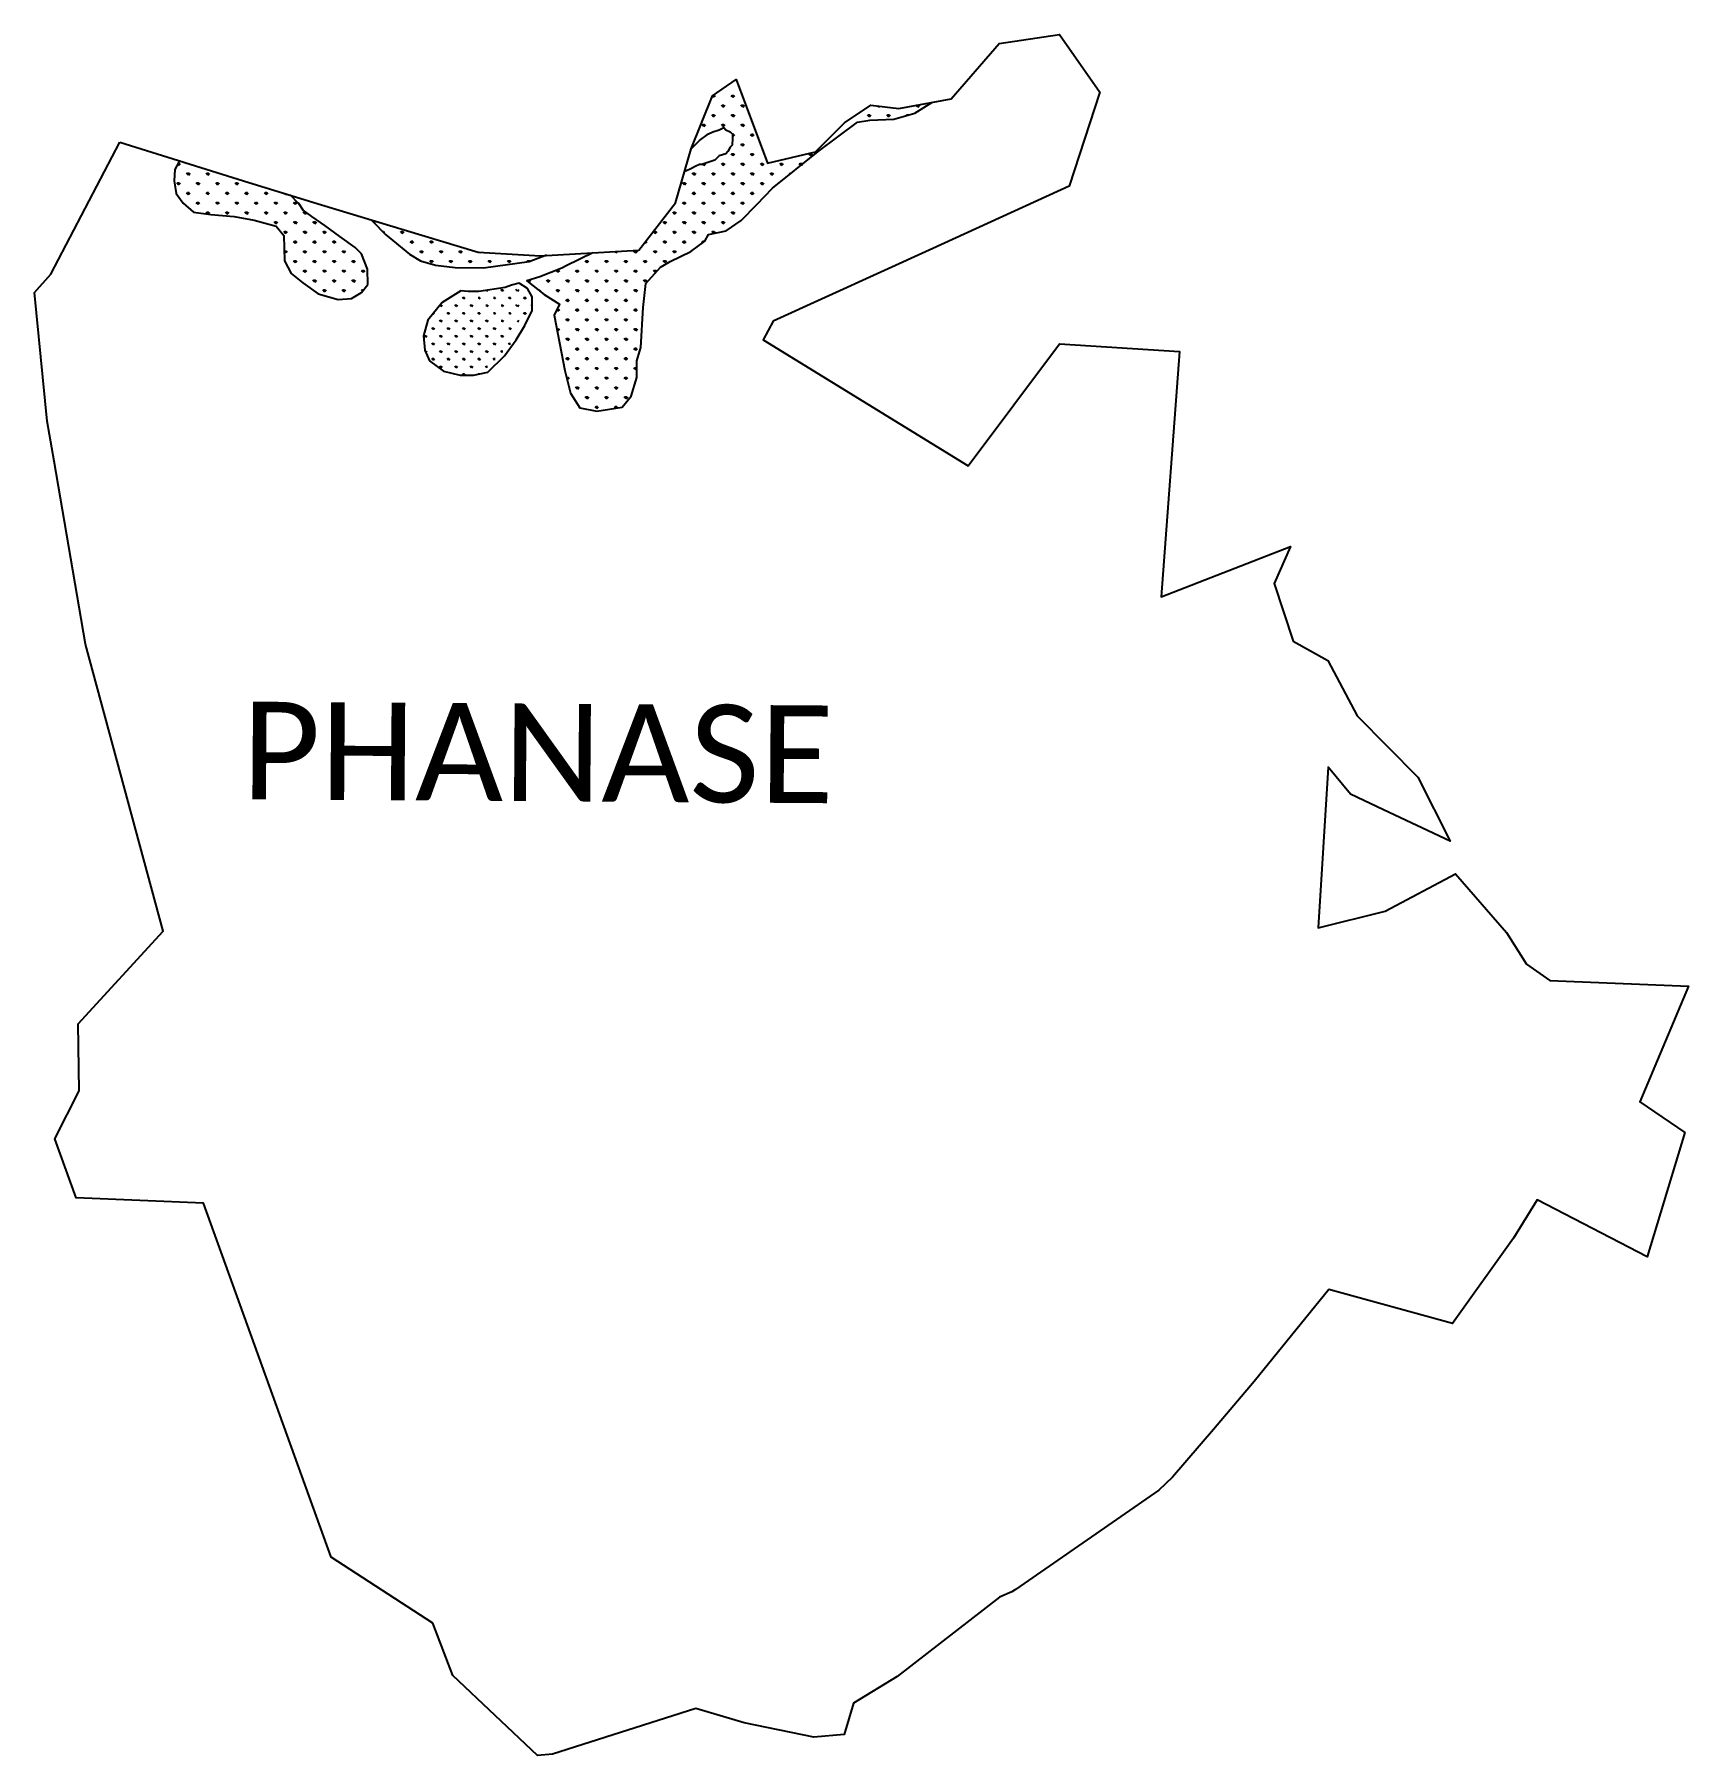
# Model space of a CAD drawing. Header units: metres. Extents: x 324603 to 327658, y 1815493 to 1818672.
import ezdxf

# ---------------------------------------------------------------- set-up
doc = ezdxf.new("R2010")
doc.units = ezdxf.units.M
doc.layers.add('MANGROOVES', color=112, linetype='Continuous')
doc.layers.add('VILLAGE NAME', color=250, linetype='Continuous')

msp = doc.modelspace()

# ---------------------------------------------------------------- linework, layer by layer
at = {"color": 3}
msp.add_lwpolyline([(324761.1, 1818472.8), (324999.2, 1818398.2), (325133.7, 1818357), (325286.2, 1818311.1), (325422.9, 1818269.9), (325538.3, 1818262.7), (325719.3, 1818273.7), (325787.5, 1818360.6), (325816.3, 1818460.4), (325855.6, 1818558.3), (325899.4, 1818588.5), (325957.3, 1818434.2), (326045.6, 1818455.3), (326099.3, 1818508.8), (326147.9, 1818541.2), (326199.8, 1818535.3), (326296.2, 1818552.9), (326384.9, 1818655.1), (326496.2, 1818671.8), (326570.7, 1818565.5), (326514.1, 1818391.4), (326262.3, 1818276.7), (325967.6, 1818142.5), (325949, 1818107.8), (326327.6, 1817875.2), (326496.6, 1818100.5), (326717.8, 1818086.4), (326684.3, 1817633.5), (326923.2, 1817726.4), (326893.1, 1817657.9), (326928.2, 1817551.4), (326991.9, 1817515.6), (327045.9, 1817413.2), (327158.4, 1817300.3), (327217.7, 1817181.8), (327094.5, 1817239.9), (327033.9, 1817268.6), (326992.5, 1817318.4), (326974.2, 1817022.1), (327098.1, 1817052.7), (327227.5, 1817122), (327322.1, 1817013.2), (327358.8, 1816955.1), (327402, 1816924.8), (327658.2, 1816914.1), (327568.2, 1816700.7), (327651.2, 1816643.8), (327581.6, 1816414.5), (327378.4, 1816520), (327334.8, 1816449.1), (327222.3, 1816291.6), (326993.6, 1816354.1), (326856.1, 1816184.2), (326780.7, 1816095.9), (326705.2, 1816007.6), (326679.6, 1815983.8), (326414.9, 1815800.4), (326408.7, 1815796.1), (326385.9, 1815786.2), (326196.6, 1815639.2), (326116.3, 1815590.2), (326098.5, 1815532.3), (326042.9, 1815527.5), (325914.1, 1815554.2), (325824.7, 1815580.4), (325560, 1815496.1), (325532.2, 1815493.4), (325376.2, 1815641.6), (325339.2, 1815738), (325151.2, 1815860.1), (324915.6, 1816513.8), (324680.7, 1816523.5), (324641.2, 1816632.2), (324686.1, 1816721), (324684.3, 1816845), (324841.4, 1817015.8), (324697.7, 1817546), (324639.7, 1817883.8), (324627, 1817957.4), (324603.4, 1818195), (324634, 1818228.9), (324761.1, 1818472.8)], dxfattribs=at)
at = {"layer": 'MANGROOVES', "linetype": 'Continuous'}
for p, q in [((325857.6, 1818555.7), (325855.4, 1818557.9)), ((325857.6, 1818555.7), (325857.6, 1818559.7)), ((325857.6, 1818555.7), (325860.9, 1818559.1)), ((325875.5, 1818537.8), (325872.2, 1818541.2)), ((325875.5, 1818537.8), (325875.5, 1818542.5)), ((325875.5, 1818537.8), (325878.9, 1818541.2)), ((325893.5, 1818555.7), (325890.1, 1818559.1)), ((325893.5, 1818555.7), (325893.5, 1818560.5)), ((325893.5, 1818555.7), (325896.9, 1818559.1)), ((325911.5, 1818537.8), (325908.1, 1818541.2)), ((325911.5, 1818537.8), (325911.5, 1818542.5)), ((325911.5, 1818537.8), (325914.8, 1818541.2)), ((326234.7, 1818537.8), (326231.4, 1818541.1)), ((326234.7, 1818537.8), (326234.7, 1818541.7)), ((326234.7, 1818537.8), (326238.1, 1818541.2)), ((325857.6, 1818519.8), (325854.2, 1818523.2)), ((325857.6, 1818519.8), (325857.6, 1818524.6)), ((325857.6, 1818519.8), (325860.9, 1818523.2)), ((325893.5, 1818519.8), (325890.1, 1818523.2)), ((325893.5, 1818519.8), (325893.5, 1818524.6)), ((325893.5, 1818519.8), (325896.9, 1818523.2)), ((326144.9, 1818519.8), (326141.6, 1818523.2)), ((326144.9, 1818519.8), (326144.9, 1818524.6)), ((326144.9, 1818519.8), (326148.3, 1818523.2)), ((326162.9, 1818537.8), (326160.9, 1818539.8)), ((326162.9, 1818537.8), (326162.9, 1818539.5)), ((326162.9, 1818537.8), (326164.5, 1818539.4)), ((326180.9, 1818519.8), (326177.5, 1818523.2)), ((326180.9, 1818519.8), (326180.9, 1818524.6)), ((326180.9, 1818519.8), (326184.2, 1818523.2)), ((326214.4, 1818522.2), (326213.4, 1818523.2)), ((326216.8, 1818522.8), (326216.8, 1818524.6)), ((325839.6, 1818501.9), (325836.2, 1818505.2)), ((325839.6, 1818501.9), (325839.6, 1818506.6)), ((325839.6, 1818501.9), (325843, 1818505.2)), ((325875.5, 1818501.9), (325872.2, 1818505.2)), ((325875.5, 1818501.9), (325875.5, 1818506.6)), ((325875.5, 1818501.9), (325878.9, 1818505.2)), ((325893.5, 1818483.9), (325892.3, 1818485.1)), ((325893.5, 1818483.9), (325893.5, 1818488.7)), ((325893.5, 1818483.9), (325896.9, 1818487.3)), ((325911.5, 1818501.9), (325908.1, 1818505.2)), ((325911.5, 1818501.9), (325911.5, 1818506.6)), ((325911.5, 1818501.9), (325914.8, 1818505.2)), ((325929.4, 1818483.9), (325926, 1818487.3)), ((325929.4, 1818483.9), (325929.4, 1818488.7)), ((325929.4, 1818483.9), (325932.8, 1818487.3)), ((325893.5, 1818448), (325890.1, 1818451.4)), ((325893.5, 1818448), (325893.5, 1818452.7)), ((325893.5, 1818448), (325896.9, 1818451.4)), ((325911.5, 1818465.9), (325908.1, 1818469.3)), ((325911.5, 1818465.9), (325911.5, 1818470.7)), ((325911.5, 1818465.9), (325914.8, 1818469.3)), ((325929.4, 1818448), (325926, 1818451.4)), ((325929.4, 1818448), (325929.4, 1818452.7)), ((325929.4, 1818448), (325932.8, 1818451.4)), ((325944.2, 1818469.1), (325944, 1818469.3)), ((326037.2, 1818448), (326033.8, 1818451.4)), ((326037.2, 1818448), (326037.2, 1818452.7)), ((326037.2, 1818448), (326040.5, 1818451.4)), ((324869.7, 1818430), (324867.9, 1818431.9)), ((324869.7, 1818430), (324869.7, 1818434.8)), ((324869.7, 1818430), (324873.1, 1818433.4)), ((324887.7, 1818412.1), (324884.3, 1818415.4)), ((324887.7, 1818412.1), (324887.7, 1818416.8)), ((324887.7, 1818412.1), (324891.1, 1818415.4)), ((324923.6, 1818412.1), (324920.3, 1818415.4)), ((324923.6, 1818412.1), (324923.6, 1818416.8)), ((324923.6, 1818412.1), (324927, 1818415.4)), ((325821.7, 1818412.1), (325818.3, 1818415.4)), ((325821.7, 1818412.1), (325821.7, 1818416.8)), ((325821.7, 1818412.1), (325825, 1818415.4)), ((325839.6, 1818430), (325837.3, 1818432.3)), ((325839.6, 1818430), (325843, 1818433.4)), ((325839.6, 1818430), (325839.6, 1818433.1)), ((325857.6, 1818412.1), (325854.2, 1818415.4)), ((325857.6, 1818412.1), (325857.6, 1818416.8)), ((325857.6, 1818412.1), (325860.9, 1818415.4)), ((325875.5, 1818430), (325872.2, 1818433.4)), ((325875.5, 1818430), (325875.5, 1818434.8)), ((325875.5, 1818430), (325878.9, 1818433.4)), ((325893.5, 1818412.1), (325890.1, 1818415.4)), ((325893.5, 1818412.1), (325893.5, 1818416.8)), ((325893.5, 1818412.1), (325896.9, 1818415.4)), ((325911.5, 1818430), (325908.1, 1818433.4)), ((325911.5, 1818430), (325911.5, 1818434.8)), ((325911.5, 1818430), (325914.8, 1818433.4)), ((325929.4, 1818412.1), (325926, 1818415.4)), ((325929.4, 1818412.1), (325929.4, 1818416.8)), ((325929.4, 1818412.1), (325932.8, 1818415.4)), ((325947.4, 1818430), (325944, 1818433.4)), ((325947.4, 1818430), (325947.4, 1818434.8)), ((325947.4, 1818430), (325950.7, 1818433.4)), ((325965.3, 1818412.1), (325962, 1818415.4)), ((325965.3, 1818412.1), (325965.3, 1818416.8)), ((325965.3, 1818412.1), (325968.7, 1818415.4)), ((325983.3, 1818430), (325979.9, 1818433.4)), ((325983.3, 1818430), (325983.3, 1818434.8)), ((325983.3, 1818430), (325986.7, 1818433.4)), ((325999.2, 1818414.1), (325997.9, 1818415.4)), ((326001.3, 1818415.8), (326001.3, 1818416.8)), ((326019.2, 1818430.1), (326015.9, 1818433.4)), ((326019.2, 1818430.1), (326019.2, 1818434.8)), ((326019.8, 1818430.6), (326022.6, 1818433.4)), ((324869.7, 1818394.1), (324866.4, 1818397.5)), ((324869.7, 1818394.1), (324869.7, 1818398.9)), ((324869.7, 1818394.1), (324873.1, 1818397.5)), ((324905.7, 1818394.1), (324902.3, 1818397.5)), ((324905.7, 1818394.1), (324905.7, 1818398.9)), ((324905.7, 1818394.1), (324909, 1818397.5)), ((324941.6, 1818394.1), (324938.2, 1818397.5)), ((324941.6, 1818394.1), (324941.6, 1818398.9)), ((324941.6, 1818394.1), (324945, 1818397.5)), ((324977.5, 1818394.1), (324974.1, 1818397.5)), ((324977.5, 1818394.1), (324977.5, 1818398.9)), ((324977.5, 1818394.1), (324980.9, 1818397.5)), ((325803.7, 1818394.1), (325800.3, 1818397.5)), ((325803.7, 1818394.1), (325803.7, 1818398.9)), ((325803.7, 1818394.1), (325807.1, 1818397.5)), ((325839.6, 1818394.1), (325836.2, 1818397.5)), ((325839.6, 1818394.1), (325839.6, 1818398.9)), ((325839.6, 1818394.1), (325843, 1818397.5)), ((325875.5, 1818394.1), (325872.2, 1818397.5)), ((325875.5, 1818394.1), (325875.5, 1818398.9)), ((325875.5, 1818394.1), (325878.9, 1818397.5)), ((325911.5, 1818394.1), (325908.1, 1818397.5)), ((325911.5, 1818394.1), (325911.5, 1818398.9)), ((325911.5, 1818394.1), (325914.8, 1818397.5)), ((325947.4, 1818394.1), (325944, 1818397.5)), ((325947.4, 1818394.1), (325947.4, 1818398.9)), ((325947.4, 1818394.1), (325950.7, 1818397.5)), ((324887.7, 1818376.1), (324884.3, 1818379.5)), ((324887.7, 1818376.1), (324887.7, 1818380.9)), ((324887.7, 1818376.1), (324891.1, 1818379.5)), ((324905.7, 1818358.2), (324902.3, 1818361.5)), ((324905.7, 1818358.2), (324905.7, 1818362.9)), ((324905.7, 1818358.2), (324909, 1818361.5)), ((324923.6, 1818376.1), (324920.3, 1818379.5)), ((324923.6, 1818376.1), (324923.6, 1818380.9)), ((324923.6, 1818376.1), (324927, 1818379.5)), ((324941.6, 1818358.2), (324938.2, 1818361.5)), ((324941.6, 1818358.2), (324941.6, 1818362.9)), ((324941.6, 1818358.2), (324945, 1818361.5)), ((324959.5, 1818376.1), (324956.2, 1818379.5)), ((324959.5, 1818376.1), (324959.5, 1818380.9)), ((324959.5, 1818376.1), (324962.9, 1818379.5)), ((324977.5, 1818358.2), (324974.1, 1818361.5)), ((324977.5, 1818358.2), (324977.5, 1818362.9)), ((324977.5, 1818358.2), (324980.9, 1818361.5)), ((324995.5, 1818376.1), (324992.1, 1818379.5)), ((324995.5, 1818376.1), (324995.5, 1818380.9)), ((324995.5, 1818376.1), (324998.8, 1818379.5)), ((325013.4, 1818358.2), (325010.1, 1818361.5)), ((325013.4, 1818358.2), (325013.4, 1818362.9)), ((325013.4, 1818358.2), (325016.8, 1818361.5)), ((325031.4, 1818376.1), (325028, 1818379.5)), ((325031.4, 1818376.1), (325031.4, 1818380.9)), ((325031.4, 1818376.1), (325034.8, 1818379.5)), ((325049.4, 1818358.2), (325046, 1818361.5)), ((325049.4, 1818358.2), (325049.4, 1818362.9)), ((325049.4, 1818358.2), (325052.7, 1818361.5)), ((325067.3, 1818376.1), (325065.6, 1818377.9)), ((325067.3, 1818376.1), (325067.3, 1818377.3)), ((325067.3, 1818376.1), (325068.2, 1818377.1)), ((325085.3, 1818358.2), (325081.9, 1818361.5)), ((325085.3, 1818358.2), (325085.3, 1818362.9)), ((325085.3, 1818358.2), (325088.6, 1818361.5)), ((325803.7, 1818358.2), (325800.3, 1818361.5)), ((325803.7, 1818358.2), (325803.7, 1818362.9)), ((325803.7, 1818358.2), (325807.1, 1818361.5)), ((325821.7, 1818376.1), (325818.3, 1818379.5)), ((325821.7, 1818376.1), (325821.7, 1818380.9)), ((325821.7, 1818376.1), (325825, 1818379.5)), ((325839.6, 1818358.2), (325836.2, 1818361.5)), ((325839.6, 1818358.2), (325839.6, 1818362.9)), ((325839.6, 1818358.2), (325843, 1818361.5)), ((325857.6, 1818376.1), (325854.2, 1818379.5)), ((325857.6, 1818376.1), (325857.6, 1818380.9)), ((325857.6, 1818376.1), (325860.9, 1818379.5)), ((325875.5, 1818358.2), (325872.2, 1818361.5)), ((325875.5, 1818358.2), (325875.5, 1818362.9)), ((325875.5, 1818358.2), (325878.9, 1818361.5)), ((325893.5, 1818376.1), (325890.1, 1818379.5)), ((325893.5, 1818376.1), (325893.5, 1818380.9)), ((325893.5, 1818376.1), (325896.9, 1818379.5)), ((325911.5, 1818358.2), (325908.1, 1818361.5)), ((325911.5, 1818358.2), (325911.5, 1818362.9)), ((325911.5, 1818358.2), (325914.8, 1818361.5)), ((325929.4, 1818376.1), (325926, 1818379.5)), ((325929.4, 1818376.1), (325929.4, 1818380.9)), ((325929.4, 1818376.1), (325932.8, 1818379.5)), ((324923.6, 1818340.2), (324920.3, 1818343.6)), ((324923.6, 1818340.2), (324923.6, 1818345)), ((324923.6, 1818340.2), (324927, 1818343.6)), ((324959.5, 1818340.2), (324956.2, 1818343.6)), ((324959.5, 1818340.2), (324959.5, 1818345)), ((324959.5, 1818340.2), (324962.9, 1818343.6)), ((324995.5, 1818340.2), (324992.1, 1818343.6)), ((324995.5, 1818340.2), (324995.5, 1818345)), ((324995.5, 1818340.2), (324998.8, 1818343.6)), ((325031.4, 1818340.2), (325028, 1818343.6)), ((325031.4, 1818340.2), (325031.4, 1818345)), ((325031.4, 1818340.2), (325034.8, 1818343.6)), ((325049.4, 1818322.3), (325046, 1818325.6)), ((325049.4, 1818322.3), (325049.4, 1818327)), ((325049.4, 1818322.3), (325052.7, 1818325.6)), ((325067.3, 1818340.2), (325063.9, 1818343.6)), ((325067.3, 1818340.2), (325067.3, 1818345)), ((325067.3, 1818340.2), (325070.7, 1818343.6)), ((325085.3, 1818322.3), (325081.9, 1818325.6)), ((325085.3, 1818322.3), (325085.3, 1818327)), ((325085.3, 1818322.3), (325088.6, 1818325.6)), ((325103.2, 1818340.2), (325099.9, 1818343.6)), ((325103.2, 1818340.2), (325103.2, 1818344.7)), ((325103.2, 1818340.2), (325105.8, 1818342.7)), ((325121.2, 1818322.3), (325117.8, 1818325.6)), ((325121.2, 1818322.3), (325121.2, 1818327)), ((325121.2, 1818322.3), (325124.6, 1818325.6)), ((325229, 1818325.7), (325229, 1818327)), ((325230.7, 1818324), (325232.3, 1818325.6)), ((325767.8, 1818322.3), (325764.4, 1818325.6)), ((325767.8, 1818322.3), (325767.8, 1818327)), ((325767.8, 1818322.3), (325771.1, 1818325.6)), ((325785.7, 1818340.2), (325782.4, 1818343.6)), ((325785.7, 1818340.2), (325785.7, 1818345)), ((325785.7, 1818340.2), (325789.1, 1818343.6)), ((325803.7, 1818322.3), (325800.3, 1818325.6)), ((325803.7, 1818322.3), (325803.7, 1818327)), ((325803.7, 1818322.3), (325807.1, 1818325.6)), ((325821.7, 1818340.2), (325818.3, 1818343.6)), ((325821.7, 1818340.2), (325821.7, 1818345)), ((325821.7, 1818340.2), (325825, 1818343.6)), ((325839.6, 1818322.3), (325836.2, 1818325.6)), ((325839.6, 1818322.3), (325839.6, 1818327)), ((325839.6, 1818322.3), (325843, 1818325.6)), ((325857.6, 1818340.2), (325854.2, 1818343.6)), ((325857.6, 1818340.2), (325857.6, 1818345)), ((325857.6, 1818340.2), (325860.9, 1818343.6)), ((325875.5, 1818322.3), (325872.2, 1818325.6)), ((325875.5, 1818322.3), (325875.5, 1818327)), ((325875.5, 1818322.3), (325878.9, 1818325.6)), ((325893.5, 1818340.2), (325890.1, 1818343.6)), ((325893.5, 1818340.2), (325893.5, 1818345)), ((325893.5, 1818340.2), (325896.9, 1818343.6)), ((325067.3, 1818304.3), (325063.9, 1818307.7)), ((325067.3, 1818304.3), (325067.3, 1818309.1)), ((325067.3, 1818304.3), (325070.7, 1818307.7)), ((325085.3, 1818286.3), (325081.9, 1818289.7)), ((325085.3, 1818286.3), (325085.3, 1818291.1)), ((325085.3, 1818286.3), (325088.6, 1818289.7)), ((325103.2, 1818304.3), (325099.9, 1818307.7)), ((325103.2, 1818304.3), (325103.2, 1818309.1)), ((325103.2, 1818304.3), (325106.6, 1818307.7)), ((325121.2, 1818286.3), (325117.8, 1818289.7)), ((325121.2, 1818286.3), (325121.2, 1818291.1)), ((325121.2, 1818286.3), (325124.6, 1818289.7)), ((325139.2, 1818304.3), (325135.8, 1818307.7)), ((325139.2, 1818304.3), (325139.2, 1818309.1)), ((325139.2, 1818304.3), (325142.5, 1818307.7)), ((325157.1, 1818286.3), (325153.7, 1818289.7)), ((325157.1, 1818286.3), (325157.1, 1818291.1)), ((325157.1, 1818286.3), (325160.5, 1818289.7)), ((325246.9, 1818307.6), (325246.9, 1818309.1)), ((325248.5, 1818305.9), (325250.3, 1818307.7)), ((325267.8, 1818289.3), (325268.2, 1818289.7)), ((325282.8, 1818304.3), (325279.5, 1818307.7)), ((325282.8, 1818304.3), (325282.8, 1818309.1)), ((325282.8, 1818304.3), (325286.2, 1818307.7)), ((325300.8, 1818286.3), (325297.4, 1818289.7)), ((325300.8, 1818286.3), (325300.8, 1818291.1)), ((325300.8, 1818286.3), (325304.2, 1818289.7)), ((325336.7, 1818286.3), (325333.4, 1818289.7)), ((325336.7, 1818286.3), (325336.7, 1818291.1)), ((325336.7, 1818286.3), (325340.1, 1818289.7)), ((325731.8, 1818286.3), (325730.4, 1818287.8)), ((325731.8, 1818286.3), (325731.8, 1818289.6)), ((325731.8, 1818286.3), (325735.2, 1818289.7)), ((325749.8, 1818304.3), (325746.4, 1818307.7)), ((325749.8, 1818304.3), (325749.8, 1818309.1)), ((325749.8, 1818304.3), (325753.2, 1818307.7)), ((325767.8, 1818286.3), (325764.4, 1818289.7)), ((325767.8, 1818286.3), (325767.8, 1818291.1)), ((325767.8, 1818286.3), (325771.1, 1818289.7)), ((325785.7, 1818304.3), (325782.4, 1818307.7)), ((325785.7, 1818304.3), (325785.7, 1818309.1)), ((325785.7, 1818304.3), (325789.1, 1818307.7)), ((325803.7, 1818286.3), (325800.3, 1818289.7)), ((325803.7, 1818286.3), (325803.7, 1818291.1)), ((325803.7, 1818286.3), (325807.1, 1818289.7)), ((325821.7, 1818304.3), (325818.3, 1818307.7)), ((325821.7, 1818304.3), (325821.7, 1818309.1)), ((325821.7, 1818304.3), (325825, 1818307.7)), ((325838.2, 1818287.8), (325836.2, 1818289.7)), ((325839.6, 1818288.9), (325839.6, 1818291.1)), ((325857.6, 1818304.3), (325854.2, 1818307.7)), ((325857.6, 1818304.3), (325857.6, 1818309.1)), ((325857.6, 1818304.3), (325860.9, 1818307.7)), ((325067.3, 1818268.4), (325064.8, 1818270.9)), ((325067.3, 1818268.4), (325067.3, 1818273.1)), ((325067.3, 1818268.4), (325070.7, 1818271.7)), ((325085.3, 1818250.4), (325085.3, 1818255.2)), ((325103.2, 1818268.4), (325099.9, 1818271.7)), ((325103.2, 1818268.4), (325103.2, 1818273.1)), ((325103.2, 1818268.4), (325106.6, 1818271.7)), ((325121.2, 1818250.4), (325121.2, 1818255.2)), ((325139.2, 1818268.4), (325135.8, 1818271.7)), ((325139.2, 1818268.4), (325139.2, 1818273.1)), ((325139.2, 1818268.4), (325142.5, 1818271.7)), ((325157.1, 1818250.4), (325157.1, 1818255.2)), ((325175.1, 1818268.4), (325171.7, 1818271.7)), ((325175.1, 1818268.4), (325175.1, 1818273.1)), ((325175.1, 1818268.4), (325178.4, 1818271.7)), ((325193, 1818250.4), (325193, 1818255.2)), ((325318.8, 1818268.4), (325315.4, 1818271.7)), ((325318.8, 1818268.4), (325318.8, 1818273.1)), ((325318.8, 1818268.4), (325322.1, 1818271.7)), ((325336.7, 1818250.4), (325336.7, 1818255.2)), ((325354.7, 1818268.4), (325351.3, 1818271.7)), ((325354.7, 1818268.4), (325354.7, 1818273.1)), ((325354.7, 1818268.4), (325358, 1818271.7)), ((325372.6, 1818250.4), (325372.6, 1818255.2)), ((325390.6, 1818268.4), (325387.2, 1818271.7)), ((325390.6, 1818268.4), (325390.6, 1818273.1)), ((325390.6, 1818268.4), (325394, 1818271.7)), ((325408.6, 1818250.4), (325408.6, 1818255.2)), ((325426.5, 1818268.4), (325425.1, 1818269.8)), ((325426.5, 1818268.4), (325426.5, 1818269.7)), ((325426.5, 1818268.4), (325427.7, 1818269.6)), ((325444.5, 1818250.4), (325444.5, 1818255.2)), ((325480.4, 1818250.4), (325480.4, 1818255.2)), ((325516.3, 1818252.5), (325516.3, 1818255.2)), ((325624.1, 1818250.4), (325624.1, 1818255.2)), ((325642, 1818268.4), (325641.5, 1818269)), ((325642, 1818268.4), (325642, 1818269)), ((325642, 1818268.4), (325642.7, 1818269)), ((325660, 1818250.4), (325660, 1818255.2)), ((325678, 1818268.4), (325675.3, 1818271)), ((325678, 1818268.4), (325680.9, 1818271.3)), ((325678, 1818268.4), (325678, 1818271.2)), ((325695.9, 1818250.4), (325695.9, 1818255.2)), ((325713.9, 1818268.4), (325710.5, 1818271.7)), ((325713.9, 1818268.4), (325713.9, 1818273.1)), ((325713.9, 1818268.4), (325717.3, 1818271.7)), ((325731.8, 1818250.4), (325731.8, 1818255.2)), ((325749.8, 1818268.4), (325746.4, 1818271.7)), ((325749.8, 1818268.4), (325749.8, 1818273.1)), ((325749.8, 1818268.4), (325753.2, 1818271.7)), ((325767.8, 1818250.4), (325767.8, 1818255.2)), ((325785.7, 1818268.4), (325782.4, 1818271.7)), ((325785.7, 1818268.4), (325785.7, 1818273.1)), ((325785.7, 1818268.4), (325789.1, 1818271.7)), ((325085.3, 1818250.4), (325081.9, 1818253.8)), ((325085.3, 1818250.4), (325088.6, 1818253.8)), ((325103.2, 1818232.5), (325099.9, 1818235.8)), ((325103.2, 1818232.5), (325103.2, 1818237.2)), ((325103.2, 1818232.5), (325106.6, 1818235.8)), ((325121.2, 1818250.4), (325117.8, 1818253.8)), ((325121.2, 1818250.4), (325124.6, 1818253.8)), ((325139.2, 1818232.5), (325135.8, 1818235.8)), ((325139.2, 1818232.5), (325139.2, 1818237.2)), ((325139.2, 1818232.5), (325142.5, 1818235.8)), ((325157.1, 1818250.4), (325153.7, 1818253.8)), ((325157.1, 1818250.4), (325160.5, 1818253.8)), ((325175.1, 1818232.5), (325171.7, 1818235.8)), ((325175.1, 1818232.5), (325175.1, 1818237.2)), ((325175.1, 1818232.5), (325178.4, 1818235.8)), ((325193, 1818250.4), (325189.7, 1818253.8)), ((325193, 1818250.4), (325196.4, 1818253.8)), ((325211, 1818232.5), (325207.6, 1818235.8)), ((325211, 1818232.5), (325211, 1818237.2)), ((325211, 1818232.5), (325214.4, 1818235.8)), ((325336.7, 1818250.4), (325333.4, 1818253.8)), ((325336.7, 1818250.4), (325340.1, 1818253.8)), ((325372.6, 1818250.4), (325369.3, 1818253.8)), ((325372.6, 1818250.4), (325376, 1818253.8)), ((325408.6, 1818250.4), (325405.2, 1818253.8)), ((325408.6, 1818250.4), (325411.9, 1818253.8)), ((325444.5, 1818250.4), (325441.1, 1818253.8)), ((325444.5, 1818250.4), (325447.8, 1818253.8)), ((325480.4, 1818250.4), (325477, 1818253.8)), ((325480.4, 1818250.4), (325483.8, 1818253.8)), ((325514.5, 1818252.3), (325513, 1818253.8)), ((325519.4, 1818253.5), (325519.7, 1818253.8)), ((325570.2, 1818232.5), (325566.8, 1818235.8)), ((325570.2, 1818232.5), (325570.2, 1818237.2)), ((325570.2, 1818232.5), (325573.6, 1818235.8)), ((325606.1, 1818232.5), (325602.8, 1818235.8)), ((325606.1, 1818232.5), (325606.1, 1818237.2)), ((325606.1, 1818232.5), (325609.5, 1818235.8)), ((325624.1, 1818250.4), (325620.7, 1818253.8)), ((325624.1, 1818250.4), (325627.5, 1818253.8)), ((325642, 1818232.5), (325638.7, 1818235.8)), ((325642, 1818232.5), (325642, 1818237.2)), ((325642, 1818232.5), (325645.4, 1818235.8)), ((325660, 1818250.4), (325656.6, 1818253.8)), ((325660, 1818250.4), (325663.4, 1818253.8)), ((325678, 1818232.5), (325674.6, 1818235.8)), ((325678, 1818232.5), (325678, 1818237.2)), ((325678, 1818232.5), (325681.3, 1818235.8)), ((325695.9, 1818250.4), (325692.6, 1818253.8)), ((325695.9, 1818250.4), (325699.3, 1818253.8)), ((325713.9, 1818232.5), (325710.5, 1818235.8)), ((325713.9, 1818232.5), (325713.9, 1818237.2)), ((325713.9, 1818232.5), (325717.3, 1818235.8)), ((325731.8, 1818250.4), (325728.5, 1818253.8)), ((325731.8, 1818250.4), (325735.2, 1818253.8)), ((325749.8, 1818232.5), (325746.4, 1818235.8)), ((325749.8, 1818232.5), (325749.8, 1818237.2)), ((325749.8, 1818232.5), (325753.2, 1818235.8)), ((325767.8, 1818250.4), (325764.4, 1818253.8)), ((325767.8, 1818250.4), (325771.1, 1818253.8)), ((325121.2, 1818214.5), (325117.8, 1818217.9)), ((325121.2, 1818214.5), (325121.2, 1818219.3)), ((325121.2, 1818214.5), (325124.6, 1818217.9)), ((325139.2, 1818196.5), (325135.8, 1818199.9)), ((325139.2, 1818196.5), (325139.2, 1818201.3)), ((325139.2, 1818196.5), (325142.5, 1818199.9)), ((325157.1, 1818214.5), (325153.7, 1818217.9)), ((325157.1, 1818214.5), (325157.1, 1818219.3)), ((325157.1, 1818214.5), (325160.5, 1818217.9)), ((325175.1, 1818196.5), (325171.7, 1818199.9)), ((325175.1, 1818196.5), (325175.1, 1818201.3)), ((325175.1, 1818196.5), (325178.4, 1818199.9)), ((325193, 1818214.5), (325189.7, 1818217.9)), ((325193, 1818214.5), (325193, 1818219.3)), ((325193, 1818214.5), (325196.4, 1818217.9)), ((325209.6, 1818197.9), (325207.6, 1818199.9)), ((325211, 1818199.6), (325211, 1818201.3)), ((325438.8, 1818197.8), (325440.5, 1818199.5)), ((325438.8, 1818197.8), (325438.8, 1818199.2)), ((325467.1, 1818197.8), (325464.5, 1818200.5)), ((325467.1, 1818197.8), (325467.1, 1818201.6)), ((325467.1, 1818197.8), (325469.8, 1818200.5)), ((325495.4, 1818197.8), (325492.7, 1818200.5)), ((325495.4, 1818197.8), (325498, 1818200.5)), ((325516.3, 1818214.5), (325514, 1818216.8)), ((325516.3, 1818214.5), (325519.7, 1818217.9)), ((325516.3, 1818214.5), (325516.3, 1818217.6)), ((325534.3, 1818199.8), (325534.3, 1818201.3)), ((325536.1, 1818198.4), (325537.7, 1818199.9)), ((325552.2, 1818214.5), (325548.9, 1818217.9)), ((325552.2, 1818214.5), (325552.2, 1818219.3)), ((325552.2, 1818214.5), (325555.6, 1818217.9)), ((325570.2, 1818196.5), (325566.8, 1818199.9)), ((325570.2, 1818196.5), (325570.2, 1818201.3)), ((325570.2, 1818196.5), (325573.6, 1818199.9)), ((325588.2, 1818214.5), (325584.8, 1818217.9)), ((325588.2, 1818214.5), (325588.2, 1818219.3)), ((325588.2, 1818214.5), (325591.5, 1818217.9)), ((325606.1, 1818196.5), (325602.8, 1818199.9)), ((325606.1, 1818196.5), (325606.1, 1818201.3)), ((325606.1, 1818196.5), (325609.5, 1818199.9)), ((325624.1, 1818214.5), (325620.7, 1818217.9)), ((325624.1, 1818214.5), (325624.1, 1818219.3)), ((325624.1, 1818214.5), (325627.5, 1818217.9)), ((325642, 1818196.5), (325638.7, 1818199.9)), ((325642, 1818196.5), (325642, 1818201.3)), ((325642, 1818196.5), (325645.4, 1818199.9)), ((325660, 1818214.5), (325656.6, 1818217.9)), ((325660, 1818214.5), (325660, 1818219.3)), ((325660, 1818214.5), (325663.4, 1818217.9)), ((325678, 1818196.5), (325674.6, 1818199.9)), ((325678, 1818196.5), (325678, 1818201.3)), ((325678, 1818196.5), (325681.3, 1818199.9)), ((325695.9, 1818214.5), (325692.6, 1818217.9)), ((325695.9, 1818214.5), (325695.9, 1818219.3)), ((325695.9, 1818214.5), (325699.3, 1818217.9)), ((325713.9, 1818196.5), (325710.5, 1818199.9)), ((325713.9, 1818196.5), (325713.9, 1818201.3)), ((325713.9, 1818196.5), (325717.3, 1818199.9)), ((325731.8, 1818214.5), (325728.5, 1818217.9)), ((325731.8, 1818214.5), (325731.8, 1818219.3)), ((325731.8, 1818214.5), (325735.2, 1818217.9)), ((325354, 1818169.5), (325352.3, 1818171.2)), ((325354, 1818169.5), (325354, 1818173.2)), ((325354, 1818169.5), (325356.6, 1818172.2)), ((325368.1, 1818183.7), (325368, 1818183.8)), ((325368.1, 1818183.7), (325368.8, 1818184.3)), ((325368.1, 1818183.7), (325368.1, 1818183.9)), ((325382.3, 1818169.5), (325379.6, 1818172.2)), ((325382.3, 1818169.5), (325382.3, 1818173.3)), ((325382.3, 1818169.5), (325384.9, 1818172.2)), ((325396.4, 1818183.7), (325393.7, 1818186.3)), ((325396.4, 1818183.7), (325396.4, 1818187.4)), ((325396.4, 1818183.7), (325399.1, 1818186.3)), ((325410.5, 1818169.5), (325407.9, 1818172.2)), ((325410.5, 1818169.5), (325410.5, 1818173.3)), ((325410.5, 1818169.5), (325413.2, 1818172.2)), ((325424.7, 1818183.7), (325424.7, 1818187.4)), ((325424.7, 1818183.7), (325427.3, 1818186.3)), ((325438.8, 1818169.5), (325438.8, 1818173.3)), ((325438.8, 1818169.5), (325441.5, 1818172.2)), ((325453, 1818183.7), (325453, 1818187.4)), ((325453, 1818183.7), (325455.6, 1818186.3)), ((325467.1, 1818169.5), (325467.1, 1818173.3)), ((325467.1, 1818169.5), (325469.8, 1818172.2)), ((325481.3, 1818183.7), (325478.6, 1818186.3)), ((325481.3, 1818183.7), (325481.3, 1818187.4)), ((325481.3, 1818183.7), (325483.9, 1818186.3)), ((325495.4, 1818169.5), (325492.7, 1818172.2)), ((325495.4, 1818169.5), (325498, 1818172.2)), ((325509.5, 1818183.7), (325506.9, 1818186.3)), ((325509.5, 1818183.7), (325509.5, 1818187.4)), ((325509.5, 1818183.7), (325512.2, 1818186.3)), ((325522.7, 1818170.5), (325521, 1818172.2)), ((325570.2, 1818160.6), (325567.8, 1818163)), ((325570.2, 1818160.6), (325570.2, 1818165.4)), ((325570.2, 1818160.6), (325573.6, 1818164)), ((325588.2, 1818178.6), (325584.8, 1818181.9)), ((325588.2, 1818178.6), (325588.2, 1818183.3)), ((325588.2, 1818178.6), (325591.5, 1818181.9)), ((325606.1, 1818160.6), (325602.8, 1818164)), ((325606.1, 1818160.6), (325606.1, 1818165.4)), ((325606.1, 1818160.6), (325609.5, 1818164)), ((325624.1, 1818178.6), (325620.7, 1818181.9)), ((325624.1, 1818178.6), (325624.1, 1818183.3)), ((325624.1, 1818178.6), (325627.5, 1818181.9)), ((325642, 1818160.6), (325638.7, 1818164)), ((325642, 1818160.6), (325642, 1818165.4)), ((325642, 1818160.6), (325645.4, 1818164)), ((325660, 1818178.6), (325656.6, 1818181.9)), ((325660, 1818178.6), (325660, 1818183.3)), ((325660, 1818178.6), (325663.4, 1818181.9)), ((325678, 1818160.6), (325674.6, 1818164)), ((325678, 1818160.6), (325678, 1818165.4)), ((325678, 1818160.6), (325681.3, 1818164)), ((325695.9, 1818178.6), (325692.6, 1818181.9)), ((325695.9, 1818178.6), (325695.9, 1818183.3)), ((325695.9, 1818178.6), (325699.3, 1818181.9)), ((325713.9, 1818160.6), (325710.5, 1818164)), ((325713.9, 1818160.6), (325713.9, 1818165.4)), ((325713.9, 1818160.6), (325717.3, 1818164)), ((325729.3, 1818181.1), (325728.5, 1818181.9)), ((325339.8, 1818127.1), (325337.2, 1818129.7)), ((325339.8, 1818155.4), (325339.6, 1818155.6)), ((325339.8, 1818155.4), (325342.5, 1818158)), ((325339.8, 1818155.4), (325339.8, 1818155.9)), ((325339.8, 1818127.1), (325339.8, 1818130.8)), ((325339.8, 1818127.1), (325342.5, 1818129.7)), ((325354, 1818141.2), (325351.3, 1818143.9)), ((325354, 1818141.2), (325354, 1818145)), ((325354, 1818141.2), (325356.6, 1818143.9)), ((325368.1, 1818155.4), (325365.5, 1818158)), ((325368.1, 1818127.1), (325365.5, 1818129.7)), ((325368.1, 1818155.4), (325368.1, 1818159.1)), ((325368.1, 1818155.4), (325370.8, 1818158)), ((325368.1, 1818127.1), (325368.1, 1818130.8)), ((325368.1, 1818127.1), (325370.8, 1818129.7)), ((325382.3, 1818141.2), (325379.6, 1818143.9)), ((325382.3, 1818141.2), (325382.3, 1818145)), ((325382.3, 1818141.2), (325384.9, 1818143.9)), ((325396.4, 1818155.4), (325393.7, 1818158)), ((325396.4, 1818127.1), (325393.7, 1818129.7)), ((325396.4, 1818155.4), (325396.4, 1818159.1)), ((325396.4, 1818155.4), (325399.1, 1818158)), ((325396.4, 1818127.1), (325396.4, 1818130.8)), ((325396.4, 1818127.1), (325399.1, 1818129.7)), ((325410.5, 1818141.2), (325407.9, 1818143.9)), ((325410.5, 1818141.2), (325410.5, 1818145)), ((325410.5, 1818141.2), (325413.2, 1818143.9)), ((325424.7, 1818155.4), (325422, 1818158)), ((325424.7, 1818127.1), (325422, 1818129.7)), ((325424.7, 1818155.4), (325424.7, 1818159.1)), ((325424.7, 1818155.4), (325427.3, 1818158)), ((325424.7, 1818127.1), (325424.7, 1818130.8)), ((325424.7, 1818127.1), (325427.3, 1818129.7)), ((325438.8, 1818141.2), (325436.2, 1818143.9)), ((325438.8, 1818141.2), (325438.8, 1818145)), ((325438.8, 1818141.2), (325441.5, 1818143.9)), ((325453, 1818127.1), (325450.3, 1818129.7)), ((325453, 1818155.4), (325453, 1818159.1)), ((325453, 1818155.4), (325455.6, 1818158)), ((325453, 1818127.1), (325453, 1818130.8)), ((325453, 1818127.1), (325455.6, 1818129.7)), ((325467.1, 1818141.2), (325467.1, 1818145)), ((325467.1, 1818141.2), (325469.8, 1818143.9)), ((325481.3, 1818155.4), (325481.3, 1818159.1)), ((325481.3, 1818155.4), (325483.9, 1818158)), ((325481.3, 1818127.1), (325481.3, 1818130.8)), ((325481.3, 1818127.1), (325483.9, 1818129.7)), ((325495.4, 1818141.2), (325498, 1818143.9)), ((325509.5, 1818155.4), (325506.9, 1818158)), ((325509.5, 1818155.4), (325509.5, 1818159.1)), ((325509.5, 1818155.4), (325512.2, 1818158)), ((325570.2, 1818124.7), (325570.2, 1818129.5)), ((325570.2, 1818124.7), (325573.6, 1818128.1)), ((325588.2, 1818142.7), (325584.8, 1818146)), ((325588.2, 1818142.7), (325588.2, 1818147.4)), ((325588.2, 1818142.7), (325591.5, 1818146)), ((325606.1, 1818124.7), (325602.8, 1818128.1)), ((325606.1, 1818124.7), (325606.1, 1818129.5)), ((325606.1, 1818124.7), (325609.5, 1818128.1)), ((325624.1, 1818142.7), (325620.7, 1818146)), ((325624.1, 1818142.7), (325624.1, 1818147.4)), ((325624.1, 1818142.7), (325627.5, 1818146)), ((325642, 1818124.7), (325638.7, 1818128.1)), ((325642, 1818124.7), (325642, 1818129.5)), ((325642, 1818124.7), (325645.4, 1818128.1)), ((325660, 1818142.7), (325656.6, 1818146)), ((325660, 1818142.7), (325660, 1818147.4)), ((325660, 1818142.7), (325663.4, 1818146)), ((325678, 1818124.7), (325674.6, 1818128.1)), ((325678, 1818124.7), (325678, 1818129.5)), ((325678, 1818124.7), (325681.3, 1818128.1)), ((325695.9, 1818142.7), (325692.6, 1818146)), ((325695.9, 1818142.7), (325695.9, 1818147.4)), ((325695.9, 1818142.7), (325699.3, 1818146)), ((325713.9, 1818124.7), (325710.5, 1818128.1)), ((325713.9, 1818124.7), (325713.9, 1818129.5)), ((325713.9, 1818124.7), (325717.3, 1818128.1)), ((325325.7, 1818113), (325323, 1818115.6)), ((325325.7, 1818113), (325325.7, 1818116.7)), ((325325.7, 1818113), (325328.3, 1818115.6)), ((325339.8, 1818098.8), (325337.2, 1818101.5)), ((325339.8, 1818098.8), (325339.8, 1818102.6)), ((325339.8, 1818098.8), (325342.5, 1818101.5)), ((325354, 1818113), (325351.3, 1818115.6)), ((325354, 1818113), (325354, 1818116.7)), ((325354, 1818113), (325356.6, 1818115.6)), ((325368.1, 1818098.8), (325365.5, 1818101.5)), ((325368.1, 1818098.8), (325368.1, 1818102.6)), ((325368.1, 1818098.8), (325370.8, 1818101.5)), ((325382.3, 1818113), (325379.6, 1818115.6)), ((325382.3, 1818113), (325382.3, 1818116.7)), ((325382.3, 1818113), (325384.9, 1818115.6)), ((325396.4, 1818098.8), (325393.7, 1818101.5)), ((325396.4, 1818098.8), (325396.4, 1818102.6)), ((325396.4, 1818098.8), (325399.1, 1818101.5)), ((325410.5, 1818113), (325407.9, 1818115.6)), ((325410.5, 1818113), (325410.5, 1818116.7)), ((325410.5, 1818113), (325413.2, 1818115.6)), ((325424.7, 1818098.8), (325422, 1818101.5)), ((325424.7, 1818098.8), (325424.7, 1818102.6)), ((325424.7, 1818098.8), (325427.3, 1818101.5)), ((325438.8, 1818113), (325436.2, 1818115.6)), ((325438.8, 1818113), (325438.8, 1818116.7)), ((325438.8, 1818113), (325441.5, 1818115.6)), ((325453, 1818098.8), (325450.3, 1818101.5)), ((325453, 1818098.8), (325453, 1818102.6)), ((325453, 1818098.8), (325455.6, 1818101.5)), ((325467.1, 1818113), (325464.5, 1818115.6)), ((325467.1, 1818113), (325467.1, 1818116.7)), ((325467.1, 1818113), (325469.8, 1818115.6)), ((325481.3, 1818098.8), (325478.6, 1818101.5)), ((325481.3, 1818098.8), (325481.3, 1818102.6)), ((325570.2, 1818124.7), (325568.5, 1818126.4)), ((325588.2, 1818106.7), (325584.8, 1818110.1)), ((325588.2, 1818106.7), (325588.2, 1818111.5)), ((325588.2, 1818106.7), (325591.5, 1818110.1)), ((325624.1, 1818106.7), (325620.7, 1818110.1)), ((325624.1, 1818106.7), (325624.1, 1818111.5)), ((325624.1, 1818106.7), (325627.5, 1818110.1)), ((325660, 1818106.7), (325656.6, 1818110.1)), ((325660, 1818106.7), (325660, 1818111.5)), ((325660, 1818106.7), (325663.4, 1818110.1)), ((325695.9, 1818106.7), (325692.6, 1818110.1)), ((325695.9, 1818106.7), (325695.9, 1818111.5)), ((325695.9, 1818106.7), (325699.3, 1818110.1)), ((325325.7, 1818085.8), (325325.7, 1818088.4)), ((325326, 1818085), (325328.3, 1818087.3)), ((325339.8, 1818070.5), (325337.2, 1818073.2)), ((325339.8, 1818070.5), (325339.8, 1818074.3)), ((325339.8, 1818070.5), (325342.5, 1818073.2)), ((325354, 1818084.7), (325351.3, 1818087.3)), ((325354, 1818084.7), (325354, 1818088.4)), ((325354, 1818084.7), (325356.6, 1818087.3)), ((325368.1, 1818070.5), (325365.5, 1818073.2)), ((325368.1, 1818070.5), (325368.1, 1818074.3)), ((325368.1, 1818070.5), (325370.8, 1818073.2)), ((325382.3, 1818084.7), (325379.6, 1818087.3)), ((325382.3, 1818084.7), (325382.3, 1818088.4)), ((325382.3, 1818084.7), (325384.9, 1818087.3)), ((325396.4, 1818070.5), (325393.7, 1818073.2)), ((325396.4, 1818070.5), (325396.4, 1818074.3)), ((325396.4, 1818070.5), (325399.1, 1818073.2)), ((325410.5, 1818084.7), (325407.9, 1818087.3)), ((325410.5, 1818084.7), (325410.5, 1818088.4)), ((325410.5, 1818084.7), (325413.2, 1818087.3)), ((325424.7, 1818070.5), (325422, 1818073.2)), ((325424.7, 1818070.5), (325424.7, 1818074.3)), ((325424.7, 1818070.5), (325427.3, 1818073.2)), ((325438.8, 1818084.7), (325436.2, 1818087.3)), ((325438.8, 1818084.7), (325438.8, 1818088.4)), ((325438.8, 1818084.7), (325441.5, 1818087.3)), ((325453, 1818070.5), (325450.3, 1818073.2)), ((325453, 1818070.5), (325453, 1818074.3)), ((325467.1, 1818084.7), (325464.5, 1818087.3)), ((325467.1, 1818084.7), (325467.1, 1818088.4)), ((325588.2, 1818070.8), (325584.8, 1818074.2)), ((325588.2, 1818070.8), (325588.2, 1818075.6)), ((325588.2, 1818070.8), (325591.5, 1818074.2)), ((325606.1, 1818088.8), (325602.8, 1818092.1)), ((325606.1, 1818088.8), (325606.1, 1818093.5)), ((325606.1, 1818088.8), (325609.5, 1818092.1)), ((325624.1, 1818070.8), (325620.7, 1818074.2)), ((325624.1, 1818070.8), (325624.1, 1818075.6)), ((325624.1, 1818070.8), (325627.5, 1818074.2)), ((325642, 1818088.8), (325638.7, 1818092.1)), ((325642, 1818088.8), (325642, 1818093.5)), ((325642, 1818088.8), (325645.4, 1818092.1)), ((325660, 1818070.8), (325656.6, 1818074.2)), ((325660, 1818070.8), (325660, 1818075.6)), ((325660, 1818070.8), (325663.4, 1818074.2)), ((325678, 1818088.8), (325674.6, 1818092.1)), ((325678, 1818088.8), (325678, 1818093.5)), ((325678, 1818088.8), (325681.3, 1818092.1)), ((325695.9, 1818070.8), (325692.6, 1818074.2)), ((325695.9, 1818070.8), (325695.9, 1818075.6)), ((325695.9, 1818070.8), (325699.3, 1818074.2)), ((325713.9, 1818088.8), (325710.5, 1818092.1)), ((325713.9, 1818088.8), (325713.9, 1818093.5)), ((325713.9, 1818088.8), (325717.3, 1818092.1)), ((325354, 1818056.4), (325351.3, 1818059)), ((325354, 1818056.4), (325354, 1818060.1)), ((325354, 1818056.4), (325356.6, 1818059)), ((325382.3, 1818056.4), (325379.6, 1818059)), ((325382.3, 1818056.4), (325382.3, 1818060.1)), ((325382.3, 1818056.4), (325384.9, 1818059)), ((325396, 1818042.7), (325393.7, 1818044.9)), ((325396.4, 1818042.7), (325396.4, 1818046)), ((325396.8, 1818042.7), (325399.1, 1818044.9)), ((325410.5, 1818056.4), (325407.9, 1818059)), ((325410.5, 1818056.4), (325410.5, 1818060.1)), ((325410.5, 1818056.4), (325413.2, 1818059)), ((325422.8, 1818044.1), (325422, 1818044.9)), ((325424.7, 1818044.6), (325424.7, 1818046)), ((325438.8, 1818056.4), (325436.2, 1818059)), ((325438.8, 1818056.4), (325438.8, 1818060.1)), ((325588.2, 1818034.9), (325586.6, 1818036.4)), ((325588.2, 1818034.9), (325588.2, 1818039.7)), ((325588.2, 1818034.9), (325591.5, 1818038.3)), ((325606.1, 1818052.9), (325602.8, 1818056.2)), ((325606.1, 1818052.9), (325606.1, 1818057.6)), ((325606.1, 1818052.9), (325609.5, 1818056.2)), ((325624.1, 1818034.9), (325620.7, 1818038.3)), ((325624.1, 1818034.9), (325624.1, 1818039.7)), ((325624.1, 1818034.9), (325627.5, 1818038.3)), ((325642, 1818052.9), (325638.7, 1818056.2)), ((325642, 1818052.9), (325642, 1818057.6)), ((325642, 1818052.9), (325645.4, 1818056.2)), ((325660, 1818034.9), (325656.6, 1818038.3)), ((325660, 1818034.9), (325660, 1818039.7)), ((325660, 1818034.9), (325663.4, 1818038.3)), ((325678, 1818052.9), (325674.6, 1818056.2)), ((325678, 1818052.9), (325678, 1818057.6)), ((325678, 1818052.9), (325681.3, 1818056.2)), ((325695.9, 1818034.9), (325692.6, 1818038.3)), ((325695.9, 1818034.9), (325695.9, 1818039.7)), ((325695.9, 1818034.9), (325699.3, 1818038.3)), ((325713.9, 1818052.9), (325710.5, 1818056.2)), ((325713.9, 1818052.9), (325713.9, 1818057.6)), ((325713.9, 1818052.9), (325716.1, 1818055.1)), ((325606.1, 1818016.9), (325602.8, 1818020.3)), ((325606.1, 1818016.9), (325606.1, 1818021.7)), ((325606.1, 1818016.9), (325609.5, 1818020.3)), ((325624.1, 1817999), (325620.7, 1818002.3)), ((325624.1, 1817999), (325624.1, 1818003.7)), ((325624.1, 1817999), (325627.5, 1818002.3)), ((325642, 1818016.9), (325638.7, 1818020.3)), ((325642, 1818016.9), (325642, 1818021.7)), ((325642, 1818016.9), (325645.4, 1818020.3)), ((325660, 1817999), (325656.6, 1818002.3)), ((325660, 1817999), (325660, 1818003.7)), ((325660, 1817999), (325663.4, 1818002.3)), ((325678, 1818016.9), (325674.6, 1818020.3)), ((325678, 1818016.9), (325678, 1818021.7)), ((325678, 1818016.9), (325681.3, 1818020.3)), ((325695.9, 1817999), (325692.6, 1818002.3)), ((325695.9, 1817999), (325695.9, 1818003.7)), ((325695.9, 1817999), (325699.3, 1818002.3)), ((325609.3, 1817984.2), (325609.5, 1817984.4)), ((325642, 1817981), (325638.7, 1817984.4)), ((325642, 1817981), (325642, 1817985.8)), ((325642, 1817981), (325645.4, 1817984.4)), ((325677.4, 1817981.5), (325674.6, 1817984.4)), ((325678, 1817981.6), (325678, 1817985.8)), ((325678.7, 1817981.7), (325681.3, 1817984.4))]:
    msp.add_line(p, q, dxfattribs=at)
at = {"layer": 'MANGROOVES', "flags": 128}
for points in [[(325634.8, 1818268.6), (325585.4, 1818244.2), (325577.3, 1818240.2), (325537, 1818224.4), (325512.9, 1818216.5), (325544.8, 1818191.6), (325572.8, 1818173.7), (325563.4, 1818153.4), (325582.8, 1818051.5), (325593.6, 1818009.3), (325610.4, 1817982.5), (325641.8, 1817976.4), (325688.8, 1817983.2), (325705.2, 1818003.6), (325716, 1818038.3), (325716.2, 1818068.9), (325723.5, 1818093.8), (325727.8, 1818167.4), (325732.7, 1818211.9), (325759.5, 1818242.2), (325777.7, 1818252.5), (325815.5, 1818271), (325841.6, 1818290.3), (325848.4, 1818302.2), (325880.7, 1818309.2), (325908.8, 1818328.1), (325937.4, 1818357.7), (325966.5, 1818388), (326050.9, 1818455.4), (326123.6, 1818510.1), (326146.3, 1818513.3), (326190.2, 1818515.2), (326229, 1818526.3), (326260.5, 1818546.4)], [(325816.6, 1818461.2), (325823.8, 1818468), (325831.9, 1818476), (325848.1, 1818488), (325856.1, 1818492), (325868.2, 1818495.9), (325876.3, 1818499.9), (325880.3, 1818495.9), (325888.3, 1818491.8), (325892.3, 1818487.8), (325892.3, 1818483.7), (325892.3, 1818479.7), (325892.2, 1818467.6), (325888.1, 1818463.6), (325884.1, 1818455.6), (325880, 1818451.6), (325868, 1818447.7), (325859.9, 1818439.7), (325835.7, 1818431.8), (325831.7, 1818431.8), (325823.6, 1818427.8), (325815.6, 1818423.9), (325807.5, 1818419.9), (325804.3, 1818418.8)], [(324873.1, 1818437.7), (324870.9, 1818437.2), (324862.5, 1818422.3), (324861.5, 1818401.5), (324865.2, 1818377.8), (324878.2, 1818360.3), (324897.2, 1818343.8), (324929.1, 1818339.2), (324972.2, 1818335.3), (325009.2, 1818329), (325049.9, 1818317.8), (325063.8, 1818300.3), (325065.3, 1818253.5), (325077.5, 1818230.5), (325098.8, 1818212.8), (325127.4, 1818192.9), (325164.3, 1818182.1), (325188.9, 1818184.1), (325207.6, 1818195.5)], [(325219.4, 1818210.1), (325218.5, 1818238.2), (325207.6, 1818266.4), (325199.6, 1818274.5), (325195.6, 1818278.6), (325167.6, 1818298.8), (325139.6, 1818319.1), (325115.5, 1818335.3), (325099.5, 1818347.5), (325091.6, 1818359.6), (325087.6, 1818363.6), (325079.6, 1818371.7), (325076.3, 1818375)], [(325226.2, 1818329.1), (325228.1, 1818326.6), (325252, 1818302.4), (325296.1, 1818265.9), (325316.1, 1818253.8), (325344.2, 1818245.6), (325380.3, 1818241.3), (325432.6, 1818241.1), (325517.1, 1818252.6), (325549.3, 1818264.5)], [(325509.3, 1818134.2), (325522.6, 1818162.1), (325522.8, 1818187.5), (325513.9, 1818202.5), (325498.8, 1818212.5), (325484.7, 1818208.6), (325472.6, 1818204.6), (325424.3, 1818196.9), (325404.2, 1818197), (325390.8, 1818198.4), (325356.7, 1818176.6), (325330.2, 1818144.1), (325322, 1818115.3), (325324.4, 1818088.6), (325333.2, 1818069), (325359, 1818050.2), (325389.5, 1818042.8), (325414.1, 1818042.3), (325440.9, 1818048.1), (325471.6, 1818078.4), (325493, 1818108)]]:
    msp.add_lwpolyline(points, dxfattribs=at)
at = {"layer": 'MANGROOVES'}
for points in [[(325207.6, 1818195.5), (325219.4, 1818210.1)], [(325493, 1818108), (325509.3, 1818134.2)]]:
    msp.add_lwpolyline(points, dxfattribs=at)

# ---------------------------------------------------------------- texts
at = {"layer": 'VILLAGE NAME', "insert": (324987, 1817439.8), "char_height": 180.345, "attachment_point": 1, "rotation": 359.6139}
msp.add_mtext_dynamic_manual_height_columns('{\\fCalibri|b0|i0|c0|p34;PHANASE}', width=1779.605, gutter_width=901.7, heights=[0], dxfattribs=at)
msp.add_mtext_dynamic_manual_height_columns('{\\fCalibri|b0|i0|c0|p34;PHANASE}', width=1779.605, gutter_width=901.7, heights=[0], dxfattribs=at)

doc.saveas('drawing.dxf')
